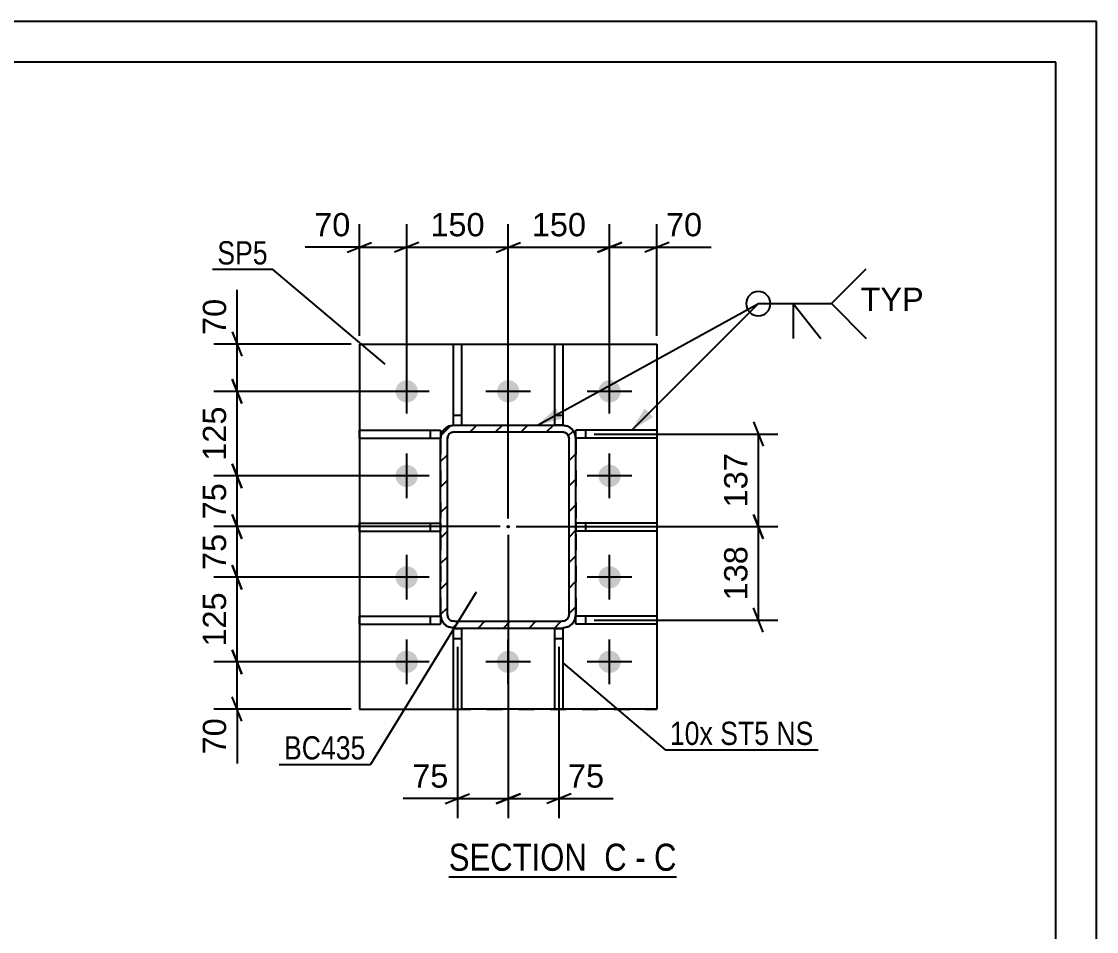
# Model space of a CAD drawing. Header units: millimetres. Extents: x -150 to 444, y -739 to 230.
# Drawn here: x 311.9 to 444.4, y 117.6 to 229.8 of the extents above; entities that cross this region are included whole.
import ezdxf

# ---------------------------------------------------------------- set-up
doc = ezdxf.new("R2010")
doc.units = ezdxf.units.MM
doc.linetypes.add('DXK_LINE_DOT2', pattern=[3.9198, 1.9599, -1.9599])
doc.linetypes.add('DXK_LINE_DOT3', pattern=[5.9187, 2.979, -0.9799, 0.9799, -0.9799])
doc.styles.add('Arial', font='ARIAL.TTF', dxfattribs={"height": 0.2})
doc.styles.add('Arial Narrow', font='ARIALN.TTF', dxfattribs={"height": 0.2})

# ---------------------------------------------------------------- blocks, each defined once
blk = doc.blocks.new('Unknown-284930291-1134')
at = {"color": 5, "linetype": 'Continuous'}
for p, q in [((444.4, 229.79), (-149.6, 229.79)), ((444.4, -190.21), (444.4, 229.79)), ((439.4, 224.79), (-144.6, 224.79)), ((439.4, -185.21), (439.4, 224.79))]:
    blk.add_line(p, q, dxfattribs=at)
blk = doc.blocks.new('Unknown-284930291-14 - 1780')
at = {"color": 6, "linetype": 'Continuous'}
blk.add_line((364.57, 124.37), (392.64, 124.37), dxfattribs=at)
at = {"color": 0, "linetype": 'Continuous'}
for points in [[(382.68, 125.12), (382.68, 128.62), (364.57, 128.62), (364.57, 125.12)], [(386.5, 125.12), (386.5, 128.62), (383.73, 128.62), (383.73, 125.12)], [(388.82, 125.12), (388.82, 128.62), (387.55, 128.62), (387.55, 125.12)], [(392.64, 125.12), (392.64, 128.62), (389.87, 128.62), (389.87, 125.12)]]:
    blk.add_wipeout(points, dxfattribs=at)
at = {"color": 7, "linetype": 'Continuous', "style": 'Arial Narrow'}
for s, p in [('SECTION ', (364.57, 125.12)), ('C', (383.73, 125.12)), ('C', (389.87, 125.12)), ('-', (387.55, 125.12))]:
    blk.add_text(s, height=3.34, dxfattribs=at).set_placement(p)
blk = doc.blocks.new('Part-284930291-1807 - 1780')
at = {"color": 2, "linetype": 'Continuous'}
for p, q in [((365.14, 144.98), (365.14, 154.98)), ((365.14, 154.98), (366.14, 154.98)), ((366.14, 154.98), (366.14, 144.98)), ((366.14, 144.98), (365.14, 144.98))]:
    blk.add_line(p, q, dxfattribs=at)
at = {"color": 7, "linetype": 'DXK_LINE_DOT2'}
blk.add_line((365.14, 153.73), (366.14, 153.73), dxfattribs=at)
blk = doc.blocks.new('Part-284930291-1792 - 1780')
at = {"color": 2, "linetype": 'Continuous'}
for p, q in [((377.64, 180.04), (377.64, 190.04)), ((377.64, 190.04), (378.64, 190.04)), ((378.64, 190.04), (378.64, 180.04)), ((378.64, 180.04), (378.55, 180.04))]:
    blk.add_line(p, q, dxfattribs=at)
at = {"color": 7, "linetype": 'DXK_LINE_DOT2'}
for p, q in [((377.64, 181.29), (378.64, 181.29)), ((378.64, 180.04), (377.64, 180.04))]:
    blk.add_line(p, q, dxfattribs=at)
blk = doc.blocks.new('Part-284930291-1813 - 1780')
at = {"linetype": 'Continuous'}
h = blk.add_hatch(dxfattribs=at)
h.set_pattern_fill('', scale=0.7, style=0, pattern_type=0)
h.set_pattern_definition([(45, (363.5526, 156.7065), (-1.57154, 1.57154), [])])
h.paths.add_polyline_path([(363.55, 178.37), (363.55, 156.71), (363.68, 156.07), (364.04, 155.53), (364.58, 155.17), (365.22, 155.04), (378.55, 155.04), (379.19, 155.17), (379.73, 155.53), (380.09, 156.07), (380.22, 156.71), (380.22, 178.37), (380.09, 179.01), (379.73, 179.55), (379.19, 179.91), (378.55, 180.04), (365.22, 180.04), (364.58, 179.91), (364.04, 179.55), (363.68, 179.01)])
h.paths.add_polyline_path([(364.63, 178.96), (364.9, 179.14), (365.22, 179.21), (378.55, 179.21), (378.87, 179.14), (379.14, 178.96), (379.32, 178.69), (379.39, 178.37), (379.39, 156.71), (379.32, 156.39), (379.14, 156.12), (378.87, 155.94), (378.55, 155.87), (365.22, 155.87), (364.9, 155.94), (364.63, 156.12), (364.45, 156.39), (364.39, 156.71), (364.39, 178.37), (364.45, 178.69)])
blk.add_hatch(color=246, dxfattribs=at).paths.add_polyline_path([(371.89, 167.44, -1), (371.89, 167.64, -1)])
at = {"color": 7, "linetype": 'DXK_LINE_DOT2'}
for p, q in [((363.55, 178.37), (363.68, 179.01)), ((364.58, 179.91), (365.22, 180.04)), ((365.22, 179.21), (364.9, 179.14)), ((365.22, 180.04), (378.55, 180.04)), ((365.22, 179.21), (378.55, 179.21)), ((378.55, 180.04), (379.19, 179.91)), ((378.87, 179.14), (378.55, 179.21)), ((380.09, 179.01), (380.22, 178.37)), ((363.55, 178.37), (363.55, 156.71)), ((364.45, 178.69), (364.39, 178.37)), ((364.39, 156.71), (364.39, 178.37)), ((379.39, 178.37), (379.32, 178.69)), ((379.39, 156.71), (379.39, 178.37)), ((380.22, 178.37), (380.22, 156.71)), ((363.68, 156.07), (363.55, 156.71)), ((364.39, 156.71), (364.45, 156.39)), ((379.32, 156.39), (379.39, 156.71)), ((380.22, 156.71), (380.09, 156.07)), ((365.22, 155.04), (364.58, 155.17)), ((364.9, 155.94), (365.22, 155.87)), ((365.22, 155.87), (378.55, 155.87)), ((365.22, 155.04), (378.55, 155.04)), ((378.55, 155.87), (378.87, 155.94)), ((379.19, 155.17), (378.55, 155.04))]:
    blk.add_line(p, q, dxfattribs=at)
at = {"color": 2, "linetype": 'Continuous'}
for p, q in [((363.68, 179.01), (363.55, 178.37)), ((365.22, 180.04), (364.58, 179.91)), ((364.9, 179.14), (365.22, 179.21)), ((365.22, 180.04), (365.22, 180.04)), ((365.22, 180.04), (378.55, 180.04)), ((365.22, 179.21), (365.22, 179.21)), ((365.22, 179.21), (378.55, 179.21)), ((378.55, 180.04), (378.55, 180.04)), ((379.19, 179.91), (378.55, 180.04)), ((378.55, 179.21), (378.55, 179.21)), ((378.55, 179.21), (378.87, 179.14)), ((380.22, 178.37), (380.09, 179.01)), ((363.55, 178.37), (363.55, 178.37)), ((363.55, 156.71), (363.55, 178.37)), ((364.39, 178.37), (364.45, 178.69)), ((364.39, 178.37), (364.39, 178.37)), ((364.39, 156.71), (364.39, 178.37)), ((379.32, 178.69), (379.39, 178.37)), ((379.39, 178.37), (379.39, 178.37)), ((379.39, 156.71), (379.39, 178.37)), ((380.22, 178.37), (380.22, 178.37)), ((380.22, 156.71), (380.22, 178.37)), ((363.55, 156.71), (363.55, 156.71)), ((363.55, 156.71), (363.68, 156.07)), ((364.39, 156.71), (364.39, 156.71)), ((364.45, 156.39), (364.39, 156.71)), ((379.39, 156.71), (379.32, 156.39)), ((379.39, 156.71), (379.39, 156.71)), ((380.09, 156.07), (380.22, 156.71)), ((380.22, 156.71), (380.22, 156.71)), ((364.58, 155.17), (365.22, 155.04)), ((365.22, 155.87), (364.9, 155.94)), ((365.22, 155.87), (365.22, 155.87)), ((365.22, 155.87), (378.55, 155.87)), ((365.22, 155.04), (365.22, 155.04)), ((365.22, 155.04), (378.55, 155.04)), ((378.87, 155.94), (378.55, 155.87)), ((378.55, 155.87), (378.55, 155.87)), ((378.55, 155.04), (379.19, 155.17)), ((378.55, 155.04), (378.55, 155.04))]:
    blk.add_line(p, q, dxfattribs=at)
at = {"color": 7, "linetype": 'DXK_LINE_DOT3'}
blk.add_line((371.89, 167.54), (371.89, 167.54), dxfattribs=at)
at = {"color": 246, "linetype": 'DXK_LINE_DOT2'}
blk.add_line((371.89, 167.54), (371.89, 167.54), dxfattribs=at)
at = {"color": 246, "linetype": 'Continuous'}
blk.add_circle((371.89, 167.54), 0.1, dxfattribs=at)
at = {"color": 7, "linetype": 'DXK_LINE_DOT2'}
for centre, radius, start, end in [((365.22, 178.37), 1.67, 112.5, 157.5), ((365.22, 178.37), 0.833, 112.5, 157.5), ((378.55, 178.37), 0.833, 22.5, 67.5), ((378.55, 178.37), 1.67, 22.5, 67.5), ((365.22, 156.71), 0.833, 202.5, 247.5), ((378.55, 156.71), 0.833, 292.5, 337.5), ((365.22, 156.71), 1.67, 202.5, 247.5), ((378.55, 156.71), 1.67, 292.5, 337.5)]:
    blk.add_arc(centre, radius, start, end, dxfattribs=at)
at = {"color": 2, "linetype": 'Continuous'}
for centre, radius, start, end in [((365.22, 178.37), 1.67, 112.5, 157.5), ((365.22, 178.37), 0.833, 112.5, 157.5), ((378.55, 178.37), 0.833, 22.5, 67.5), ((378.55, 178.37), 1.67, 22.5, 67.5), ((365.22, 156.71), 0.833, 202.5, 247.5), ((378.55, 156.71), 0.833, 292.5, 337.5), ((365.22, 156.71), 1.67, 202.5, 247.5), ((378.55, 156.71), 1.67, 292.5, 337.5)]:
    blk.add_arc(centre, radius, start, end, dxfattribs=at)
blk = doc.blocks.new('Part-284930291-1797 - 1780')
at = {"color": 2, "linetype": 'Continuous'}
for p, q in [((365.14, 180.04), (365.14, 190.04)), ((365.14, 190.04), (366.14, 190.04)), ((366.14, 190.04), (366.14, 180.04)), ((365.22, 180.04), (365.14, 180.04))]:
    blk.add_line(p, q, dxfattribs=at)
at = {"color": 7, "linetype": 'DXK_LINE_DOT2'}
for p, q in [((365.14, 181.29), (366.14, 181.29)), ((365.14, 180.04), (366.14, 180.04))]:
    blk.add_line(p, q, dxfattribs=at)
blk = doc.blocks.new('Bolt-284930291-1946 - 1780')
at = {"linetype": 'Continuous'}
for points in [[(358.01, 184.21), (358.04, 184.49), (358.13, 184.77), (358.27, 185.01), (358.47, 185.23), (358.7, 185.4), (358.96, 185.51), (359.24, 185.57), (359.53, 185.57), (359.81, 185.51), (360.07, 185.4), (360.31, 185.23), (360.5, 185.01), (360.64, 184.77), (360.73, 184.49), (360.76, 184.21), (360.73, 183.92), (360.64, 183.65), (360.5, 183.4), (360.31, 183.18), (360.07, 183.02), (359.81, 182.9), (359.53, 182.84), (359.24, 182.84), (358.96, 182.9), (358.7, 183.02), (358.47, 183.18), (358.27, 183.4), (358.13, 183.65), (358.04, 183.92)], [(370.51, 184.21), (370.54, 184.49), (370.63, 184.77), (370.77, 185.01), (370.97, 185.23), (371.2, 185.4), (371.46, 185.51), (371.74, 185.57), (372.03, 185.57), (372.31, 185.51), (372.57, 185.4), (372.81, 185.23), (373, 185.01), (373.14, 184.77), (373.23, 184.49), (373.26, 184.21), (373.23, 183.92), (373.14, 183.65), (373, 183.4), (372.81, 183.18), (372.57, 183.02), (372.31, 182.9), (372.03, 182.84), (371.74, 182.84), (371.46, 182.9), (371.2, 183.02), (370.97, 183.18), (370.77, 183.4), (370.63, 183.65), (370.54, 183.92)], [(383.01, 184.21), (383.04, 184.49), (383.13, 184.77), (383.27, 185.01), (383.47, 185.23), (383.7, 185.4), (383.96, 185.51), (384.24, 185.57), (384.53, 185.57), (384.81, 185.51), (385.07, 185.4), (385.31, 185.23), (385.5, 185.01), (385.64, 184.77), (385.73, 184.49), (385.76, 184.21), (385.73, 183.92), (385.64, 183.65), (385.5, 183.4), (385.31, 183.18), (385.07, 183.02), (384.81, 182.9), (384.53, 182.84), (384.24, 182.84), (383.96, 182.9), (383.7, 183.02), (383.47, 183.18), (383.27, 183.4), (383.13, 183.65), (383.04, 183.92)], [(358.01, 173.79), (358.04, 174.08), (358.13, 174.35), (358.27, 174.6), (358.47, 174.81), (358.7, 174.98), (358.96, 175.1), (359.24, 175.16), (359.53, 175.16), (359.81, 175.1), (360.07, 174.98), (360.31, 174.81), (360.5, 174.6), (360.64, 174.35), (360.73, 174.08), (360.76, 173.79), (360.73, 173.5), (360.64, 173.23), (360.5, 172.98), (360.31, 172.77), (360.07, 172.6), (359.81, 172.48), (359.53, 172.42), (359.24, 172.42), (358.96, 172.48), (358.7, 172.6), (358.47, 172.77), (358.27, 172.98), (358.13, 173.23), (358.04, 173.5)], [(383.01, 173.79), (383.04, 174.08), (383.13, 174.35), (383.27, 174.6), (383.47, 174.81), (383.7, 174.98), (383.96, 175.1), (384.24, 175.16), (384.53, 175.16), (384.81, 175.1), (385.07, 174.98), (385.31, 174.81), (385.5, 174.6), (385.64, 174.35), (385.73, 174.08), (385.76, 173.79), (385.73, 173.5), (385.64, 173.23), (385.5, 172.98), (385.31, 172.77), (385.07, 172.6), (384.81, 172.48), (384.53, 172.42), (384.24, 172.42), (383.96, 172.48), (383.7, 172.6), (383.47, 172.77), (383.27, 172.98), (383.13, 173.23), (383.04, 173.5)], [(358.01, 161.29), (358.04, 161.58), (358.13, 161.85), (358.27, 162.1), (358.47, 162.31), (358.7, 162.48), (358.96, 162.6), (359.24, 162.66), (359.53, 162.66), (359.81, 162.6), (360.07, 162.48), (360.31, 162.31), (360.5, 162.1), (360.64, 161.85), (360.73, 161.58), (360.76, 161.29), (360.73, 161), (360.64, 160.73), (360.5, 160.48), (360.31, 160.27), (360.07, 160.1), (359.81, 159.98), (359.53, 159.92), (359.24, 159.92), (358.96, 159.98), (358.7, 160.1), (358.47, 160.27), (358.27, 160.48), (358.13, 160.73), (358.04, 161)], [(383.01, 161.29), (383.04, 161.58), (383.13, 161.85), (383.27, 162.1), (383.47, 162.31), (383.7, 162.48), (383.96, 162.6), (384.24, 162.66), (384.53, 162.66), (384.81, 162.6), (385.07, 162.48), (385.31, 162.31), (385.5, 162.1), (385.64, 161.85), (385.73, 161.58), (385.76, 161.29), (385.73, 161), (385.64, 160.73), (385.5, 160.48), (385.31, 160.27), (385.07, 160.1), (384.81, 159.98), (384.53, 159.92), (384.24, 159.92), (383.96, 159.98), (383.7, 160.1), (383.47, 160.27), (383.27, 160.48), (383.13, 160.73), (383.04, 161)], [(358.01, 150.87), (358.04, 151.16), (358.13, 151.43), (358.27, 151.68), (358.47, 151.89), (358.7, 152.06), (358.96, 152.18), (359.24, 152.24), (359.53, 152.24), (359.81, 152.18), (360.07, 152.06), (360.31, 151.89), (360.5, 151.68), (360.64, 151.43), (360.73, 151.16), (360.76, 150.87), (360.73, 150.59), (360.64, 150.31), (360.5, 150.06), (360.31, 149.85), (360.07, 149.68), (359.81, 149.57), (359.53, 149.51), (359.24, 149.51), (358.96, 149.57), (358.7, 149.68), (358.47, 149.85), (358.27, 150.06), (358.13, 150.31), (358.04, 150.59)], [(370.51, 150.87), (370.54, 151.16), (370.63, 151.43), (370.77, 151.68), (370.97, 151.89), (371.2, 152.06), (371.46, 152.18), (371.74, 152.24), (372.03, 152.24), (372.31, 152.18), (372.57, 152.06), (372.81, 151.89), (373, 151.68), (373.14, 151.43), (373.23, 151.16), (373.26, 150.87), (373.23, 150.59), (373.14, 150.31), (373, 150.06), (372.81, 149.85), (372.57, 149.68), (372.31, 149.57), (372.03, 149.51), (371.74, 149.51), (371.46, 149.57), (371.2, 149.68), (370.97, 149.85), (370.77, 150.06), (370.63, 150.31), (370.54, 150.59)], [(383.01, 150.87), (383.04, 151.16), (383.13, 151.43), (383.27, 151.68), (383.47, 151.89), (383.7, 152.06), (383.96, 152.18), (384.24, 152.24), (384.53, 152.24), (384.81, 152.18), (385.07, 152.06), (385.31, 151.89), (385.5, 151.68), (385.64, 151.43), (385.73, 151.16), (385.76, 150.87), (385.73, 150.59), (385.64, 150.31), (385.5, 150.06), (385.31, 149.85), (385.07, 149.68), (384.81, 149.57), (384.53, 149.51), (384.24, 149.51), (383.96, 149.57), (383.7, 149.68), (383.47, 149.85), (383.27, 150.06), (383.13, 150.31), (383.04, 150.59)]]:
    blk.add_hatch(color=1, dxfattribs=at).paths.add_polyline_path(points)
at = {"color": 1, "linetype": 'Continuous'}
for p, q in [((359.39, 181.46), (359.39, 186.96)), ((371.89, 181.46), (371.89, 186.96)), ((384.39, 181.46), (384.39, 186.96)), ((362.14, 184.21), (356.64, 184.21)), ((374.64, 184.21), (369.14, 184.21)), ((387.14, 184.21), (381.64, 184.21)), ((359.39, 171.04), (359.39, 176.54)), ((384.39, 171.04), (384.39, 176.54)), ((362.14, 173.79), (356.64, 173.79)), ((387.14, 173.79), (381.64, 173.79)), ((359.39, 158.54), (359.39, 164.04)), ((384.39, 158.54), (384.39, 164.04)), ((362.14, 161.29), (356.64, 161.29)), ((387.14, 161.29), (381.64, 161.29)), ((359.39, 148.12), (359.39, 153.62)), ((371.89, 148.12), (371.89, 153.62)), ((384.39, 148.12), (384.39, 153.62)), ((362.14, 150.87), (356.64, 150.87)), ((374.64, 150.87), (369.14, 150.87)), ((387.14, 150.87), (381.64, 150.87))]:
    blk.add_line(p, q, dxfattribs=at)
blk = doc.blocks.new('Part-284930291-1802 - 1780')
at = {"color": 2, "linetype": 'Continuous'}
for p, q in [((377.64, 144.98), (377.64, 154.98)), ((377.64, 154.98), (378.64, 154.98)), ((378.64, 154.98), (378.64, 144.98)), ((378.64, 144.98), (377.64, 144.98))]:
    blk.add_line(p, q, dxfattribs=at)
at = {"color": 7, "linetype": 'DXK_LINE_DOT2'}
blk.add_line((377.64, 153.73), (378.64, 153.73), dxfattribs=at)
blk = doc.blocks.new('Part-284930291-1886 - 1780')
at = {"color": 2, "linetype": 'Continuous'}
for p, q in [((353.55, 190.04), (353.55, 145.04)), ((353.55, 190.04), (390.22, 190.04)), ((390.22, 190.04), (390.22, 145.04)), ((353.55, 145.04), (353.55, 145.04)), ((353.55, 145.04), (365.14, 145.04)), ((377.64, 145.04), (366.14, 145.04)), ((390.22, 145.04), (378.64, 145.04)), ((390.22, 145.04), (390.22, 145.04))]:
    blk.add_line(p, q, dxfattribs=at)
at = {"color": 7, "linetype": 'DXK_LINE_DOT2'}
for p, q in [((353.55, 190.04), (390.22, 190.04)), ((353.55, 145.04), (390.22, 145.04)), ((353.55, 145.04), (353.55, 145.04)), ((365.14, 145.04), (366.14, 145.04)), ((378.64, 145.04), (377.64, 145.04)), ((390.22, 145.04), (390.22, 145.04))]:
    blk.add_line(p, q, dxfattribs=at)
blk = doc.blocks.new('Part-284930291-1892 - 1780')
at = {"color": 2, "linetype": 'Continuous'}
for p, q in [((353.55, 155.52), (353.55, 156.52)), ((353.55, 156.52), (363.55, 156.52)), ((363.55, 156.52), (363.55, 155.52)), ((353.55, 155.52), (363.55, 155.52))]:
    blk.add_line(p, q, dxfattribs=at)
at = {"color": 7, "linetype": 'DXK_LINE_DOT2'}
blk.add_line((362.3, 155.52), (362.3, 156.52), dxfattribs=at)
blk = doc.blocks.new('Part-284930291-1897 - 1780')
at = {"color": 2, "linetype": 'Continuous'}
for p, q in [((353.55, 166.98), (353.55, 167.98)), ((353.55, 167.98), (363.55, 167.98)), ((353.55, 166.98), (363.55, 166.98))]:
    blk.add_line(p, q, dxfattribs=at)
at = {"color": 7, "linetype": 'DXK_LINE_DOT2'}
for p, q in [((362.3, 166.98), (362.3, 167.98)), ((363.55, 167.98), (363.55, 166.98))]:
    blk.add_line(p, q, dxfattribs=at)
blk = doc.blocks.new('Part-284930291-1902 - 1780')
at = {"color": 2, "linetype": 'Continuous'}
for p, q in [((353.55, 178.44), (353.55, 179.44)), ((353.55, 179.44), (363.55, 179.44)), ((363.55, 179.44), (363.55, 178.44)), ((353.55, 178.44), (363.55, 178.44))]:
    blk.add_line(p, q, dxfattribs=at)
at = {"color": 7, "linetype": 'DXK_LINE_DOT2'}
blk.add_line((362.3, 178.44), (362.3, 179.44), dxfattribs=at)
blk = doc.blocks.new('Part-284930291-1907 - 1780')
at = {"color": 2, "linetype": 'Continuous'}
for p, q in [((390.22, 156.52), (380.22, 156.52)), ((380.22, 155.52), (380.22, 156.52)), ((390.22, 156.52), (390.22, 155.52)), ((390.22, 155.52), (380.22, 155.52))]:
    blk.add_line(p, q, dxfattribs=at)
at = {"color": 7, "linetype": 'DXK_LINE_DOT2'}
blk.add_line((381.47, 155.52), (381.47, 156.52), dxfattribs=at)
blk = doc.blocks.new('Part-284930291-1912 - 1780')
at = {"color": 2, "linetype": 'Continuous'}
for p, q in [((390.22, 167.98), (380.22, 167.98)), ((390.22, 166.98), (380.22, 166.98)), ((390.22, 167.98), (390.22, 166.98))]:
    blk.add_line(p, q, dxfattribs=at)
at = {"color": 7, "linetype": 'DXK_LINE_DOT2'}
for p, q in [((380.22, 167.98), (380.22, 166.98)), ((381.47, 166.98), (381.47, 167.98))]:
    blk.add_line(p, q, dxfattribs=at)
blk = doc.blocks.new('Part-284930291-1917 - 1780')
at = {"color": 2, "linetype": 'Continuous'}
for p, q in [((390.22, 179.44), (380.22, 179.44)), ((380.22, 178.44), (380.22, 179.44)), ((390.22, 179.44), (390.22, 178.44)), ((390.22, 178.44), (380.22, 178.44))]:
    blk.add_line(p, q, dxfattribs=at)
at = {"color": 7, "linetype": 'DXK_LINE_DOT2'}
blk.add_line((381.47, 178.44), (381.47, 179.44), dxfattribs=at)
blk = doc.blocks.new('StraightDimension-284930291-8302 - 1780')
at = {"color": 7, "linetype": 'Continuous'}
for p, q in [((402.12, 180.44), (403.32, 177.44)), ((382.47, 178.94), (405.12, 178.94)), ((402.72, 167.54), (402.72, 178.94)), ((403.32, 166.04), (402.12, 169.04)), ((372.89, 167.54), (405.12, 167.54))]:
    blk.add_line(p, q, dxfattribs=at)
at = {"color": 0}
blk.add_wipeout([(401.97, 177.18), (397.77, 177.18), (397.77, 169.31), (401.97, 169.31)], dxfattribs=at)
at = {"color": 3, "style": 'Arial'}
blk.add_text('137', height=2.865, rotation=90.0002, dxfattribs=at).set_placement((401.37, 169.91))
blk = doc.blocks.new('StraightDimension-284930291-8269 - 1780')
at = {"color": 7, "linetype": 'Continuous'}
for p, q in [((384.39, 185.21), (384.39, 204.82)), ((390.22, 191.04), (390.22, 204.82)), ((382.89, 201.37), (385.89, 202.57)), ((384.39, 201.97), (390.22, 201.97)), ((391.72, 202.57), (388.72, 201.37)), ((390.22, 201.97), (396.92, 201.97)), ((390.22, 201.97), (396.92, 201.97))]:
    blk.add_line(p, q, dxfattribs=at)
at = {"color": 0}
blk.add_wipeout([(396.39, 202.72), (396.39, 206.92), (390.74, 206.92), (390.74, 202.72)], dxfattribs=at)
at = {"color": 3, "style": 'Arial'}
blk.add_text('70', height=2.865, dxfattribs=at).set_placement((391.34, 203.32))
blk = doc.blocks.new('StraightDimension-284930291-8280 - 1780')
at = {"color": 7, "linetype": 'Continuous'}
for p, q in [((338.47, 190.04), (338.47, 196.74)), ((338.47, 190.04), (338.47, 196.74)), ((337.87, 191.54), (339.07, 188.54)), ((352.55, 190.04), (335.62, 190.04)), ((338.47, 184.21), (338.47, 190.04)), ((339.07, 182.71), (337.87, 185.71)), ((358.39, 184.21), (335.62, 184.21))]:
    blk.add_line(p, q, dxfattribs=at)
at = {"color": 0}
blk.add_wipeout([(337.72, 196.21), (333.52, 196.21), (333.52, 190.56), (337.72, 190.56)], dxfattribs=at)
at = {"color": 3, "style": 'Arial'}
blk.add_text('70', height=2.865, rotation=90.0002, dxfattribs=at).set_placement((337.12, 191.16))
blk = doc.blocks.new('StraightDimension-284930291-8294 - 1780')
at = {"color": 7, "linetype": 'Continuous'}
for p, q in [((371.89, 166.54), (371.89, 131.62)), ((365.64, 152.73), (365.64, 131.62)), ((365.64, 134.02), (358.94, 134.02)), ((365.64, 134.02), (358.94, 134.02)), ((364.14, 133.42), (367.14, 134.62)), ((365.64, 134.02), (371.89, 134.02)), ((373.39, 134.62), (370.39, 133.42))]:
    blk.add_line(p, q, dxfattribs=at)
at = {"color": 0}
blk.add_wipeout([(365.11, 134.77), (365.11, 138.97), (359.46, 138.97), (359.46, 134.77)], dxfattribs=at)
at = {"color": 3, "style": 'Arial'}
blk.add_text('75', height=2.865, dxfattribs=at).set_placement((360.06, 135.37))
blk = doc.blocks.new('StraightDimension-284930291-8270 - 1780')
at = {"color": 7, "linetype": 'Continuous'}
for p, q in [((371.89, 168.54), (371.89, 204.82)), ((384.39, 185.21), (384.39, 204.82)), ((370.39, 201.37), (373.39, 202.57)), ((371.89, 201.97), (384.39, 201.97)), ((385.89, 202.57), (382.89, 201.37))]:
    blk.add_line(p, q, dxfattribs=at)
at = {"color": 0}
blk.add_wipeout([(382.07, 202.72), (382.07, 206.92), (374.2, 206.92), (374.2, 202.72)], dxfattribs=at)
at = {"color": 3, "style": 'Arial'}
blk.add_text('150', height=2.865, dxfattribs=at).set_placement((374.8, 203.32))
blk = doc.blocks.new('StraightDimension-284930291-8271 - 1780')
at = {"color": 7, "linetype": 'Continuous'}
for p, q in [((359.39, 185.21), (359.39, 204.82)), ((371.89, 168.54), (371.89, 204.82)), ((360.89, 202.57), (357.89, 201.37)), ((359.39, 201.97), (371.89, 201.97)), ((370.39, 201.37), (373.39, 202.57))]:
    blk.add_line(p, q, dxfattribs=at)
at = {"color": 0}
blk.add_wipeout([(369.57, 202.72), (369.57, 206.92), (361.7, 206.92), (361.7, 202.72)], dxfattribs=at)
at = {"color": 3, "style": 'Arial'}
blk.add_text('150', height=2.865, dxfattribs=at).set_placement((362.3, 203.32))
blk = doc.blocks.new('StraightDimension-284930291-8272 - 1780')
at = {"color": 7, "linetype": 'Continuous'}
for p, q in [((353.55, 191.04), (353.55, 204.82)), ((359.39, 185.21), (359.39, 204.82)), ((353.55, 201.97), (346.86, 201.97)), ((353.55, 201.97), (346.86, 201.97)), ((352.05, 201.37), (355.05, 202.57)), ((353.55, 201.97), (359.39, 201.97)), ((360.89, 202.57), (357.89, 201.37))]:
    blk.add_line(p, q, dxfattribs=at)
at = {"color": 0}
blk.add_wipeout([(353.03, 202.72), (353.03, 206.92), (347.38, 206.92), (347.38, 202.72)], dxfattribs=at)
at = {"color": 3, "style": 'Arial'}
blk.add_text('70', height=2.865, dxfattribs=at).set_placement((347.98, 203.32))
blk = doc.blocks.new('StraightDimension-284930291-8281 - 1780')
at = {"color": 7, "linetype": 'Continuous'}
for p, q in [((337.87, 185.71), (339.07, 182.71)), ((358.39, 184.21), (335.62, 184.21)), ((338.47, 173.79), (338.47, 184.21)), ((339.07, 172.29), (337.87, 175.29)), ((358.39, 173.79), (335.62, 173.79))]:
    blk.add_line(p, q, dxfattribs=at)
at = {"color": 0}
blk.add_wipeout([(337.72, 182.93), (333.52, 182.93), (333.52, 175.06), (337.72, 175.06)], dxfattribs=at)
at = {"color": 3, "style": 'Arial'}
blk.add_text('125', height=2.865, rotation=90.0002, dxfattribs=at).set_placement((337.12, 175.66))
blk = doc.blocks.new('StraightDimension-284930291-8282 - 1780')
at = {"color": 7, "linetype": 'Continuous'}
for p, q in [((337.87, 175.29), (339.07, 172.29)), ((358.39, 173.79), (335.62, 173.79)), ((338.47, 167.54), (338.47, 173.79)), ((339.07, 166.04), (337.87, 169.04)), ((370.89, 167.54), (335.62, 167.54))]:
    blk.add_line(p, q, dxfattribs=at)
at = {"color": 0}
blk.add_wipeout([(337.72, 173.49), (333.52, 173.49), (333.52, 167.84), (337.72, 167.84)], dxfattribs=at)
at = {"color": 3, "style": 'Arial'}
blk.add_text('75', height=2.865, rotation=90.0002, dxfattribs=at).set_placement((337.12, 168.44))
blk = doc.blocks.new('StraightDimension-284930291-8283 - 1780')
at = {"color": 7, "linetype": 'Continuous'}
for p, q in [((337.87, 169.04), (339.07, 166.04)), ((370.89, 167.54), (335.62, 167.54)), ((338.47, 161.29), (338.47, 167.54)), ((339.07, 159.79), (337.87, 162.79)), ((358.39, 161.29), (335.62, 161.29))]:
    blk.add_line(p, q, dxfattribs=at)
at = {"color": 0}
blk.add_wipeout([(337.72, 167.24), (333.52, 167.24), (333.52, 161.59), (337.72, 161.59)], dxfattribs=at)
at = {"color": 3, "style": 'Arial'}
blk.add_text('75', height=2.865, rotation=90.0002, dxfattribs=at).set_placement((337.12, 162.19))
blk = doc.blocks.new('StraightDimension-284930291-8284 - 1780')
at = {"color": 7, "linetype": 'Continuous'}
for p, q in [((337.87, 162.79), (339.07, 159.79)), ((358.39, 161.29), (335.62, 161.29)), ((338.47, 150.87), (338.47, 161.29)), ((339.07, 149.37), (337.87, 152.37)), ((358.39, 150.87), (335.62, 150.87))]:
    blk.add_line(p, q, dxfattribs=at)
at = {"color": 0}
blk.add_wipeout([(337.72, 160.02), (333.52, 160.02), (333.52, 152.15), (337.72, 152.15)], dxfattribs=at)
at = {"color": 3, "style": 'Arial'}
blk.add_text('125', height=2.865, rotation=90.0002, dxfattribs=at).set_placement((337.12, 152.75))
blk = doc.blocks.new('StraightDimension-284930291-8285 - 1780')
at = {"color": 7, "linetype": 'Continuous'}
for p, q in [((337.87, 152.37), (339.07, 149.37)), ((358.39, 150.87), (335.62, 150.87)), ((338.47, 145.04), (338.47, 150.87)), ((339.07, 143.54), (337.87, 146.54)), ((352.55, 145.04), (335.62, 145.04)), ((338.47, 145.04), (338.47, 138.34)), ((338.47, 145.04), (338.47, 138.34))]:
    blk.add_line(p, q, dxfattribs=at)
at = {"color": 0}
blk.add_wipeout([(337.72, 144.51), (333.52, 144.51), (333.52, 138.87), (337.72, 138.87)], dxfattribs=at)
at = {"color": 3, "style": 'Arial'}
blk.add_text('70', height=2.865, rotation=90.0002, dxfattribs=at).set_placement((337.12, 139.47))
blk = doc.blocks.new('StraightDimension-284930291-8293 - 1780')
at = {"color": 7, "linetype": 'Continuous'}
for p, q in [((371.89, 166.54), (371.89, 131.62)), ((378.14, 152.73), (378.14, 131.62)), ((370.39, 133.42), (373.39, 134.62)), ((371.89, 134.02), (378.14, 134.02)), ((379.64, 134.62), (376.64, 133.42)), ((378.14, 134.02), (384.83, 134.02)), ((378.14, 134.02), (384.83, 134.02))]:
    blk.add_line(p, q, dxfattribs=at)
at = {"color": 0}
blk.add_wipeout([(384.31, 134.77), (384.31, 138.97), (378.66, 138.97), (378.66, 134.77)], dxfattribs=at)
at = {"color": 3, "style": 'Arial'}
blk.add_text('75', height=2.865, dxfattribs=at).set_placement((379.26, 135.37))
blk = doc.blocks.new('StraightDimension-284930291-8303 - 1780')
at = {"color": 7, "linetype": 'Continuous'}
for p, q in [((402.12, 169.04), (403.32, 166.04)), ((372.89, 167.54), (405.12, 167.54)), ((402.72, 156.02), (402.72, 167.54)), ((403.32, 154.52), (402.12, 157.52)), ((382.47, 156.02), (405.12, 156.02))]:
    blk.add_line(p, q, dxfattribs=at)
at = {"color": 0}
blk.add_wipeout([(401.97, 165.72), (397.77, 165.72), (397.77, 157.85), (401.97, 157.85)], dxfattribs=at)
at = {"color": 3, "style": 'Arial'}
blk.add_text('138', height=2.865, rotation=90.0002, dxfattribs=at).set_placement((401.37, 158.45))
blk = doc.blocks.new('Mark-284930291-1882 - 1780')
at = {"color": 0}
blk.add_wipeout([(342.26, 199.85), (342.26, 202.85), (336.04, 202.85), (336.04, 199.85)], dxfattribs=at)
blk.add_wipeout([(342.26, 199.85), (342.26, 202.85), (336.04, 202.85), (336.04, 199.85)], dxfattribs=at)
at = {"color": 30, "linetype": 'Continuous'}
for p in [(335.44, 199.25), (356.73, 187.54)]:
    blk.add_line(p, (342.86, 199.25), dxfattribs=at)
at = {"color": 3, "style": 'Arial Narrow'}
blk.add_text('SP5', height=2.863, dxfattribs=at).set_placement((336.04, 199.85))
blk = doc.blocks.new('Mark-284930291-8422 - 1780')
at = {"color": 0}
blk.add_wipeout([(354.31, 138.84), (354.31, 141.84), (344.26, 141.84), (344.26, 138.84)], dxfattribs=at)
blk.add_wipeout([(354.31, 138.84), (354.31, 141.84), (344.26, 141.84), (344.26, 138.84)], dxfattribs=at)
at = {"color": 30, "linetype": 'Continuous'}
for p in [(367.94, 159.46), (343.66, 138.24)]:
    blk.add_line(p, (354.91, 138.24), dxfattribs=at)
at = {"color": 3, "style": 'Arial Narrow'}
blk.add_text('BC435', height=2.863, dxfattribs=at).set_placement((344.26, 138.84))
blk = doc.blocks.new('MarkSet-284930291-8477 - 1780')
at = {"color": 0}
for points in [[(397.12, 140.63), (397.12, 143.63), (391.82, 143.63), (391.82, 140.63)], [(404.05, 140.63), (404.05, 143.63), (398.02, 143.63), (398.02, 140.63)], [(409.51, 140.63), (409.51, 143.63), (404.95, 143.63), (404.95, 140.63)]]:
    blk.add_wipeout(points, dxfattribs=at)
for points in [[(397.12, 140.63), (397.12, 143.63), (391.82, 143.63), (391.82, 140.63)], [(404.05, 140.63), (404.05, 143.63), (398.02, 143.63), (398.02, 140.63)], [(409.51, 140.63), (409.51, 143.63), (404.95, 143.63), (404.95, 140.63)]]:
    blk.add_wipeout(points, dxfattribs=at)
at = {"color": 30, "linetype": 'Continuous'}
for p, q in [((378.64, 150.74), (391.22, 140.03)), ((391.22, 140.03), (410.11, 140.03))]:
    blk.add_line(p, q, dxfattribs=at)
at = {"color": 3, "style": 'Arial Narrow'}
for s, p in [('10x', (391.82, 140.63)), ('ST5', (398.02, 140.63)), ('NS', (404.95, 140.63))]:
    blk.add_text(s, height=2.863, dxfattribs=at).set_placement(p)
blk = doc.blocks.new('WeldMark-284930291-9482 - 1780')
at = {"linetype": 'Continuous'}
for points in [[(378.5, 180.83), (375.51, 180.04), (377.77, 182.14)], [(389.76, 181.03), (387.11, 179.44), (388.7, 182.09)]]:
    blk.add_hatch(color=30, dxfattribs=at).paths.add_polyline_path(points)
at = {"color": 30, "linetype": 'Continuous'}
for p, q in [((375.51, 180.04), (402.72, 195.02)), ((387.11, 179.44), (402.72, 195.02)), ((402.72, 195.02), (411.72, 195.02))]:
    blk.add_line(p, q, dxfattribs=at)
at = {"color": 3, "linetype": 'Continuous'}
for q in [(410.44, 190.73), (407.01, 190.73)]:
    blk.add_line((407.01, 195.02), q, dxfattribs=at)
for start, end in [(90, 270), (270, 90)]:
    blk.add_arc((402.72, 195.02), 1.5, start, end, dxfattribs=at)
at = {"color": 0, "linetype": 'Continuous'}
blk.add_wipeout([(423.1, 194.12), (423.1, 197.12), (415.32, 197.12), (415.32, 194.12)], dxfattribs=at)
blk.add_wipeout([(423.1, 194.12), (423.1, 197.12), (415.32, 197.12), (415.32, 194.12)], dxfattribs=at)
at = {"color": 3, "linetype": 'Continuous'}
for q in [(416.01, 199.3), (416.01, 190.73)]:
    blk.add_line((411.72, 195.02), q, dxfattribs=at)
at = {"color": 3, "linetype": 'Continuous', "style": 'Arial'}
blk.add_text('TYP', height=2.865, dxfattribs=at).set_placement((415.32, 194.12))

msp = doc.modelspace()

# ---------------------------------------------------------------- block references
for name in ['Unknown-284930291-1134', 'Part-284930291-1886 - 1780', 'Part-284930291-1797 - 1780', 'Part-284930291-1792 - 1780', 'Bolt-284930291-1946 - 1780', 'Part-284930291-1902 - 1780', 'Part-284930291-1813 - 1780', 'Part-284930291-1917 - 1780', 'Part-284930291-1897 - 1780', 'Part-284930291-1912 - 1780', 'Part-284930291-1892 - 1780', 'Part-284930291-1907 - 1780', 'Part-284930291-1807 - 1780', 'Part-284930291-1802 - 1780']:
    msp.add_blockref(name, (0, 0))

# ---------------------------------------------------------------- next in the draw order: block references
for name in ['StraightDimension-284930291-8269 - 1780', 'StraightDimension-284930291-8280 - 1780', 'StraightDimension-284930291-8302 - 1780', 'Unknown-284930291-14 - 1780']:
    msp.add_blockref(name, (0, 0))

# ---------------------------------------------------------------- next in the draw order: block references
for name in ['StraightDimension-284930291-8270 - 1780', 'StraightDimension-284930291-8294 - 1780']:
    msp.add_blockref(name, (0, 0))

# ---------------------------------------------------------------- next in the draw order: block references
for name in ['StraightDimension-284930291-8271 - 1780', 'WeldMark-284930291-9482 - 1780']:
    msp.add_blockref(name, (0, 0))

# ---------------------------------------------------------------- next in the draw order: block references
msp.add_blockref('StraightDimension-284930291-8272 - 1780', (0, 0))

# ---------------------------------------------------------------- next in the draw order: block references
for name in ['Mark-284930291-1882 - 1780', 'StraightDimension-284930291-8281 - 1780']:
    msp.add_blockref(name, (0, 0))

# ---------------------------------------------------------------- next in the draw order: block references
msp.add_blockref('StraightDimension-284930291-8282 - 1780', (0, 0))

# ---------------------------------------------------------------- next in the draw order: block references
msp.add_blockref('StraightDimension-284930291-8283 - 1780', (0, 0))

# ---------------------------------------------------------------- next in the draw order: block references
for name in ['StraightDimension-284930291-8293 - 1780', 'StraightDimension-284930291-8284 - 1780']:
    msp.add_blockref(name, (0, 0))

# ---------------------------------------------------------------- next in the draw order: block references
for name in ['StraightDimension-284930291-8303 - 1780', 'StraightDimension-284930291-8285 - 1780', 'MarkSet-284930291-8477 - 1780']:
    msp.add_blockref(name, (0, 0))

# ---------------------------------------------------------------- next in the draw order: block references
msp.add_blockref('Mark-284930291-8422 - 1780', (0, 0))

doc.saveas('drawing.dxf')
